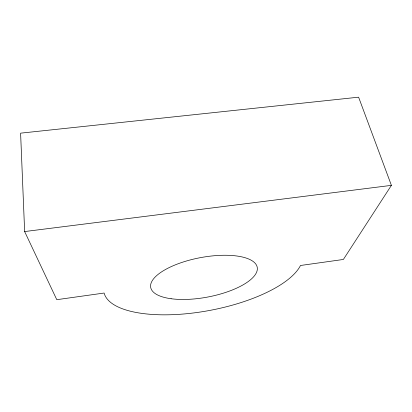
<?xml version="1.0" encoding="UTF-8"?>
<svg xmlns="http://www.w3.org/2000/svg" width="412" height="412" viewBox="0 0 412 412"><rect width="100%" height="100%" fill="white"/><g stroke="black" fill="none" stroke-linecap="round" stroke-linejoin="round"><path stroke-width="0.62" d="M391.4 185.359L343.366 259.467L300.492 265.483A100.981 37.631 -10.7 0 1 197.621 312.414A100.981 37.631 -10.7 0 1 104.123 293.04L56.789 299.684L24.643 231.559L20.6 133.158L358.605 97.18L391.4 185.359L24.643 231.559M171.109 298.731A54.209 20.034 -10.7 0 0 256.831 271.611A54.209 20.034 -10.7 0 0 183.912 261.769A54.209 20.034 -10.7 0 0 171.109 298.731"/></g></svg>
